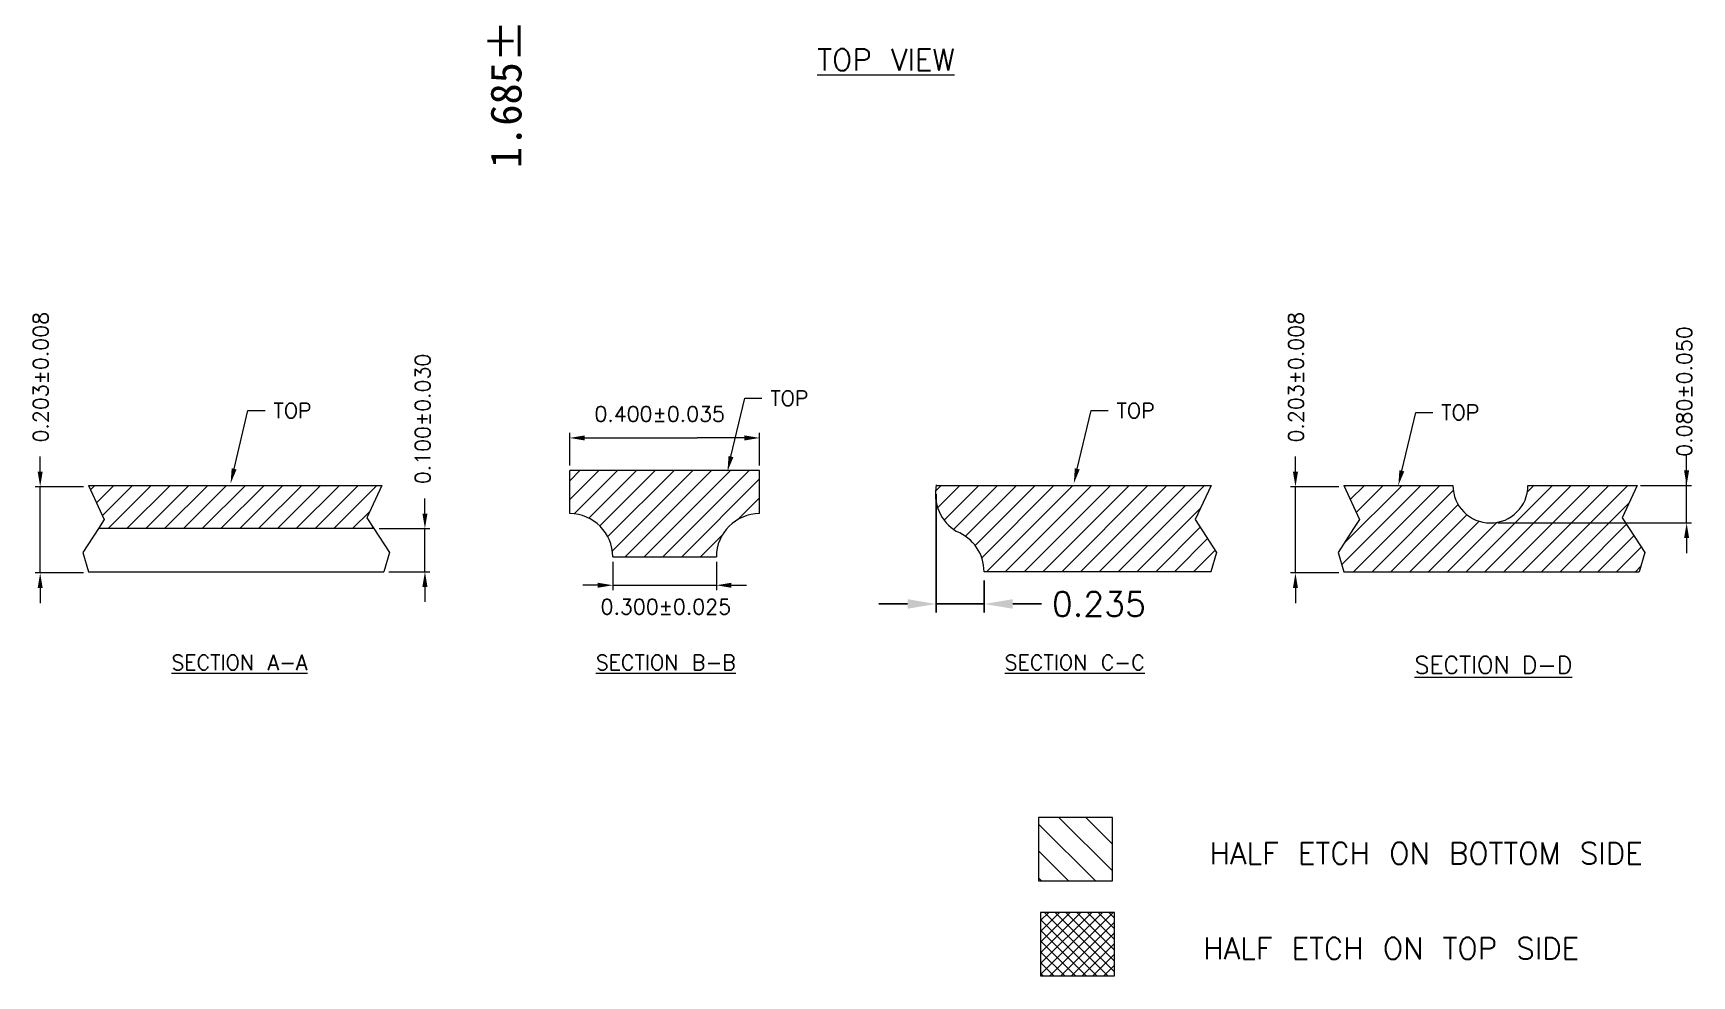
# Model space of a CAD drawing. Header units: millimetres. Extents: x -4.1 to 3.8, y -6.7 to 4.3.
# Drawn here: x -3.65 to 3.28, y -6.74 to -2.8 of the extents above; entities that cross this region are included whole.
import ezdxf
from ezdxf.enums import TextEntityAlignment as Align

# ---------------------------------------------------------------- set-up
doc = ezdxf.new("R2010")
doc.units = ezdxf.units.MM
doc.layers.get('Defpoints').update_dxf_attribs({"lineweight": 18})
doc.layers.add('1', color=7, linetype='Continuous', lineweight=18)
doc.layers.add('ETCH', color=4, linetype='Continuous', lineweight=15)
doc.layers.add('HALF ETCH ON TOP SIDE', color=6, linetype='Continuous')
doc.layers.add('标注', color=4, linetype='Continuous')
doc.styles.add('SIMPLEX', font='simplex.shx', dxfattribs={"bigfont": 'gbcbig.shx'})
doc.styles.get("Standard").update_dxf_attribs({"font": 'txt', "bigfont": 'gbcbig.shx'})
doc.styles.add('宋体', font='SimSun.ttf')
doc.dimstyles.get("Standard").update_dxf_attribs({"dimscale": 0.12, "dimtxt": 1, "dimasz": 1, "dimexe": 0.3, "dimexo": 0.3, "dimgap": 0.3, "dimtad": 0, "dimdec": 3, "dimzin": 0, "dimdsep": 46, "dimtxsty": 'SIMPLEX', "dimcen": 0.5, "dimdle": 2, "dimclrd": 256, "dimclre": 256, "dimclrt": 256, "dimadec": 0, "dimazin": 0, "dimtfac": 1, "dimtdec": 3, "dimtofl": 0, "dimtmove": 0, "dimatfit": 0, "dimfxl": 1, "dimtolj": 1, "dimtzin": 0, "dimarcsym": 0})
doc.dimstyles.new('tapp', dxfattribs={"dimtxt": 1.15, "dimasz": 1.75, "dimexe": 0.5, "dimexo": 0.5, "dimgap": 0.2, "dimtad": 0, "dimdec": 3, "dimzin": 0, "dimdsep": 46, "dimtxsty": 'SIMPLEX', "dimcen": 0, "dimdle": 3.5, "dimclrd": 256, "dimclre": 256, "dimclrt": 256, "dimazin": 0, "dimtfac": 0.6, "dimtdec": 3, "dimtofl": 0, "dimtmove": 0, "dimatfit": 3, "dimfxl": 1, "dimtolj": 1, "dimtzin": 0, "dimarcsym": 0})
pattern_1 = [(45, (-1883.80051, -730.403553), (-0.0392886205, 0.0392886205), [])]

# ---------------------------------------------------------------- blocks, each defined once
blk = doc.blocks.new('*D0')
at = {"layer": 'Defpoints', "color": 0, "transparency": 16777216}
for p in [(1883.9244, 725.7163), (1884.1242, 725.3557), (1884.1242, 725.221)]:
    blk.add_point(p, dxfattribs=at)
at = {"layer": '标注', "lineweight": -2, "transparency": 16777216}
for p, q in [((1883.9244, 725.6803), (1883.9244, 725.185)), ((1884.1242, 725.3197), (1884.1242, 725.185)), ((1883.8044, 725.221), (1883.6844, 725.221)), ((1883.9244, 725.221), (1884.1242, 725.221)), ((1884.2442, 725.221), (1884.3642, 725.221))]:
    blk.add_line(p, q, dxfattribs=at)
at = {"layer": '标注', "transparency": 16777216}
for points in [[(1883.8044, 725.201), (1883.8044, 725.241), (1883.9244, 725.221)], [(1884.2442, 725.241), (1884.2442, 725.201), (1884.1242, 725.221)]]:
    blk.add_solid(points, dxfattribs=at)
at = {"layer": '标注', "lineweight": 5, "transparency": 16777216, "insert": (1884.6042, 725.221), "char_height": 0.102, "attachment_point": 5, "style": 'SIMPLEX'}
blk.add_mtext('\\A1;0.235', dxfattribs=at)
blk = doc.blocks.new('*D24')
at = {"layer": 'Defpoints', "color": 0, "transparency": 16777216}
for p in [(1883.7022, 731.0056), (1882.0172, 729.8306), (1882.1272, 728.1656)]:
    blk.add_point(p, dxfattribs=at)
at = {"layer": '标注', "lineweight": -2, "transparency": 16777216}
for p, q in [((1882.0172, 729.8106), (1882.0172, 728.5656)), ((1882.0172, 728.5656), (1882.1272, 728.3656)), ((1882.1272, 728.3656), (1882.1272, 728.1656))]:
    blk.add_line(p, q, dxfattribs=at)
at = {"layer": '标注', "lineweight": 5, "transparency": 16777216, "insert": (1882.1272, 727.5731), "char_height": 0.13, "attachment_point": 5, "rotation": 90, "style": '宋体'}
blk.add_mtext('\\A1;1.685%%p0.030', dxfattribs=at)

msp = doc.modelspace()

# ---------------------------------------------------------------- hatches: boundary and pattern name
at = {"layer": 'ETCH', "lineweight": 5}
h = msp.add_hatch(dxfattribs=at)
h.set_pattern_fill('ANSI31', color=256, scale=0.0175)
h.set_pattern_definition(pattern_1)
h.paths.add_polyline_path([(-1.4079, -4.6249), (-1.4079, -4.8052, -0.414214), (-1.2276, -4.9855), (-0.7949, -4.9855, -0.414214), (-0.6146, -4.8052), (-0.6146, -4.6249)])
h = msp.add_hatch(dxfattribs=at)
h.set_pattern_fill('ANSI31', color=256, scale=0.0175)
h.set_pattern_definition(pattern_1)
h.paths.add_polyline_path([(-2.1928, -4.6874), (-3.4187, -4.6874), (-3.3528, -4.8299), (-3.3773, -4.8678), (-2.2256, -4.8678), (-2.2551, -4.8222)])
h = msp.add_hatch(dxfattribs=at)
h.set_pattern_fill('ANSI31', color=256, scale=0.0175)
h.set_pattern_definition(pattern_1)
h.paths.add_polyline_path([(1.272, -4.6873), (0.1235, -4.6873, 0.314439), (0.2091, -4.88, -0.308764), (0.3237, -5.0479), (1.2718, -5.0479), (1.2955, -4.9675), (1.2061, -4.8297)])
h = msp.add_hatch(dxfattribs=at)
h.set_pattern_fill('ANSI31', color=256, scale=0.0175)
h.paths.add_polyline_path([(1.803, -4.9677), (1.8267, -5.0481), (3.0608, -5.0481), (3.0845, -4.9677), (3.0197, -4.8678), (3.0044, -4.8442), (2.9901, -4.8222), (3.0524, -4.6874), (2.5963, -4.6874, -1), (2.2827, -4.6874), (1.8266, -4.6874), (1.8925, -4.8299), (1.8679, -4.8678)])
at = {"layer": 'HALF ETCH ON TOP SIDE', "lineweight": 5, "ltscale": 3}
h = msp.add_hatch(dxfattribs=at)
h.set_pattern_fill('ANSI37', color=6, scale=0.01, angle=270, style=0)
h.set_pattern_definition([(315, (-1881.946207, -730.379246), (0.0224506403, 0.0224506403), []), (45, (-1881.946207, -730.379246), (-0.0224506403, 0.0224506403), [])])
h.paths.add_polyline_path([(0.56, -6.472), (0.56, -6.7362), (0.8685, -6.7362), (0.8685, -6.472)])
at = {"layer": '标注', "lineweight": 5}
h = msp.add_hatch(dxfattribs=at)
h.set_pattern_fill('ANSI31', color=256, scale=0.025, angle=90)
h.set_pattern_definition([(135, (-1881.95479, -730.33969), (-0.0561266008, -0.0561266008), [])])
h.paths.add_polyline_path([(0.5514, -6.0748), (0.5514, -6.3391), (0.8599, -6.3391), (0.8599, -6.0748)])

# ---------------------------------------------------------------- linework, layer by layer
at = {"layer": '1'}
msp.add_arc((2.4395, -4.6874, 0.0257), 0.1568, 180, 0, dxfattribs=at)
at = {"layer": '标注', "lineweight": 5}
for p, q in [((-0.7339, -4.5667, 0.0358), (-0.6761, -4.3231, 0.0358)), ((-0.6761, -4.3231, 0.0358), (-0.6046, -4.3231, 0.0358)), ((-2.8102, -4.6182, 0.0358), (-2.7523, -4.3746, 0.0358)), ((-2.7523, -4.3746, 0.0358), (-2.6809, -4.3746, 0.0358)), ((0.7131, -4.6182, 0.0358), (0.7709, -4.3746, 0.0358)), ((0.7709, -4.3746, 0.0358), (0.8424, -4.3746, 0.0358)), ((2.0692, -4.6261, 0.0257), (2.1271, -4.3825, 0.0257)), ((2.1271, -4.3825, 0.0257), (2.1985, -4.3825, 0.0257)), ((-1.4079, -4.6039, 0.0358), (-1.4079, -4.4679, 0.0358)), ((-1.3449, -4.4889, 0.0358), (-0.8748, -4.4889, 0.0358)), ((-0.6776, -4.4889, 0.0358), (-0.8748, -4.4889, 0.0358)), ((-0.6146, -4.6039, 0.0358), (-0.6146, -4.4679, 0.0358)), ((-3.6205, -4.6298, 0.0358), (-3.6205, -4.5668, 0.0358)), ((1.6248, -4.6298, 0.0358), (1.6248, -4.5668, 0.0358)), ((3.2591, -4.6244, 0.0257), (3.2591, -4.5614, 0.0257)), ((-3.4393, -4.6928, 0.0358), (-3.6415, -4.6928, 0.0358)), ((-3.6205, -5.0531, 0.0358), (-3.6205, -4.6928, 0.0358)), ((1.8059, -4.6928, 0.0358), (1.6038, -4.6928, 0.0358)), ((1.6248, -5.0531, 0.0358), (1.6248, -4.6928, 0.0358)), ((3.0672, -4.6874, 0.0257), (3.2801, -4.6874, 0.0257)), ((3.2593, -4.8442, 0.0257), (3.2593, -4.6639, 0.0257)), ((-2.0127, -4.8048, 0.0358), (-2.0127, -4.7418, 0.0358)), ((2.4698, -4.8442, 0.0257), (3.2803, -4.8442, 0.0257)), ((-2.2046, -4.8678, 0.0358), (-1.9917, -4.8678, 0.0358)), ((-2.0127, -5.0481, 0.0358), (-2.0127, -4.8678, 0.0358)), ((3.2593, -4.9072, 0.0257), (3.2593, -4.9702, 0.0257)), ((-3.4393, -5.0531, 0.0358), (-3.6415, -5.0531, 0.0358)), ((-2.1633, -5.0481, 0.0358), (-1.9917, -5.0481, 0.0358)), ((-1.2276, -5.0065, 0.0358), (-1.2276, -5.1254, 0.0358)), ((-0.7949, -5.0065, 0.0358), (-0.7949, -5.1254, 0.0358)), ((1.8059, -5.0531, 0.0358), (1.6038, -5.0531, 0.0358)), ((-3.6205, -5.1161, 0.0358), (-3.6205, -5.1791, 0.0358)), ((-2.0127, -5.1111, 0.0358), (-2.0127, -5.1741, 0.0358)), ((-1.2906, -5.1044, 0.0358), (-1.3536, -5.1044, 0.0358)), ((-1.2276, -5.1044, 0.0358), (-0.7949, -5.1044, 0.0358)), ((-0.7319, -5.1044, 0.0358), (-0.6689, -5.1044, 0.0358)), ((1.6248, -5.1161, 0.0358), (1.6248, -5.1791, 0.0358))]:
    msp.add_line(p, q, dxfattribs=at)
at = {"layer": '标注', "color": 7, "lineweight": 5}
for p, q in [((-1.4079, -4.8052, 0.0257), (-1.4079, -4.6249, 0.0257)), ((-0.6146, -4.6249, 0.0257), (-1.4079, -4.6249, 0.0257)), ((-0.6146, -4.8052, 0.0257), (-0.6146, -4.6249, 0.0257)), ((-3.4187, -4.6874, 0.0257), (-2.1928, -4.6874, 0.0257)), ((-3.4187, -4.6874, 0.0257), (-3.3528, -4.8299, 0.0257)), ((-2.1928, -4.6874, 0.0257), (-2.2551, -4.8222, 0.0257)), ((0.1239, -4.6873, 0.0257), (1.272, -4.6873, 0.0257)), ((1.272, -4.6873, 0.0257), (1.2061, -4.8297, 0.0257)), ((1.8266, -4.6874, 0.0257), (2.2827, -4.6874, 0.0257)), ((1.8266, -4.6874, 0.0257), (1.8925, -4.8299, 0.0257)), ((2.5963, -4.6874, 0.0257), (3.0524, -4.6874, 0.0257)), ((3.0524, -4.6874, 0.0257), (2.9901, -4.8222, 0.0257)), ((-3.3528, -4.8299, 0.0257), (-3.3773, -4.8678, 0.0257)), ((-2.2551, -4.8222, 0.0257), (-2.2256, -4.8678, 0.0257)), ((1.2061, -4.8297, 0.0257), (1.2955, -4.9675, 0.0257)), ((1.8925, -4.8299, 0.0257), (1.8679, -4.8678, 0.0257)), ((2.9901, -4.8222, 0.0257), (3.0197, -4.8678, 0.0257)), ((-3.3773, -4.8678, 0.0257), (-3.4422, -4.9677, 0.0257)), ((-2.2256, -4.8678, 0.0257), (-3.3773, -4.8678, 0.0257)), ((-2.2256, -4.8678, 0.0257), (-2.1607, -4.9677, 0.0257)), ((1.8679, -4.8678, 0.0257), (1.803, -4.9677, 0.0257)), ((3.0197, -4.8678, 0.0257), (3.0845, -4.9677, 0.0257)), ((-3.4422, -4.9677, 0.0257), (-3.4185, -5.0481, 0.0257)), ((-2.1607, -4.9677, 0.0257), (-2.1844, -5.0481, 0.0257)), ((-1.2276, -4.9855, 0.0257), (-0.7949, -4.9855, 0.0257)), ((1.2955, -4.9675, 0.0257), (1.2718, -5.0479, 0.0257)), ((1.803, -4.9677, 0.0257), (1.8267, -5.0481, 0.0257)), ((3.0845, -4.9677, 0.0257), (3.0608, -5.0481, 0.0257)), ((-3.4185, -5.0481, 0.0257), (-2.1843, -5.0481, 0.0257)), ((1.272, -5.0479, 0.0257), (0.3237, -5.0479, 0.0257)), ((1.8267, -5.0481, 0.0257), (3.061, -5.0481, 0.0257)), ((0.5514, -6.0748), (0.5514, -6.3391)), ((0.8599, -6.0748), (0.5514, -6.0748)), ((0.8599, -6.3391), (0.8599, -6.0748)), ((0.5514, -6.3391), (0.8599, -6.3391)), ((0.56, -6.472), (0.56, -6.7362)), ((0.8685, -6.472), (0.56, -6.472)), ((0.8685, -6.7362), (0.8685, -6.472)), ((0.56, -6.7362), (0.8685, -6.7362))]:
    msp.add_line(p, q, dxfattribs=at)
for centre, radius, start, end in [((0.3043, -4.7223, 0.0257), 0.1842, 168.33, 238.85486), ((-1.4079, -4.9855, 0.0257), 0.1803, 0, 90), ((-0.6146, -4.9855, 0.0257), 0.1803, 90, 180), ((0.1434, -5.0479, 0.0257), 0.1803, 0, 68.6352)]:
    msp.add_arc(centre, radius, start, end, dxfattribs=at)
at = {"layer": '标注', "lineweight": 5}
for points in [[(-1.3449, -4.4784, 0.0358), (-1.3449, -4.4994, 0.0358), (-1.4079, -4.4889, 0.0358)], [(-0.6776, -4.4784, 0.0358), (-0.6776, -4.4994, 0.0358), (-0.6146, -4.4889, 0.0358)], [(-0.7237, -4.5691, 0.0358), (-0.7485, -4.628, 0.0358), (-0.7441, -4.5642, 0.0358)], [(-3.631, -4.6298, 0.0358), (-3.61, -4.6298, 0.0358), (-3.6205, -4.6928, 0.0358)], [(-2.8, -4.6206, 0.0358), (-2.8248, -4.6795, 0.0358), (-2.8204, -4.6157, 0.0358)], [(0.7233, -4.6206, 0.0358), (0.6985, -4.6795, 0.0358), (0.7028, -4.6157, 0.0358)], [(1.6143, -4.6298, 0.0358), (1.6353, -4.6298, 0.0358), (1.6248, -4.6928, 0.0358)], [(2.0794, -4.6286, 0.0257), (2.0547, -4.6874, 0.0257), (2.059, -4.6237, 0.0257)], [(3.2486, -4.6244, 0.0257), (3.2696, -4.6244, 0.0257), (3.2591, -4.6874, 0.0257)], [(-2.0232, -4.8048, 0.0358), (-2.0022, -4.8048, 0.0358), (-2.0127, -4.8678, 0.0358)], [(3.2488, -4.9072, 0.0257), (3.2698, -4.9072, 0.0257), (3.2593, -4.8442, 0.0257)], [(-3.631, -5.1161, 0.0358), (-3.61, -5.1161, 0.0358), (-3.6205, -5.0531, 0.0358)], [(-2.0232, -5.1111, 0.0358), (-2.0022, -5.1111, 0.0358), (-2.0127, -5.0481, 0.0358)], [(1.6143, -5.1161, 0.0358), (1.6353, -5.1161, 0.0358), (1.6248, -5.0531, 0.0358)], [(-1.2906, -5.0939, 0.0358), (-1.2906, -5.1149, 0.0358), (-1.2276, -5.1044, 0.0358)], [(-0.7319, -5.0939, 0.0358), (-0.7319, -5.1149, 0.0358), (-0.7949, -5.1044, 0.0358)]]:
    msp.add_solid(points, dxfattribs=at)

# ---------------------------------------------------------------- texts
for s, p in [('HALF ETCH ON BOTTOM SIDE', (3.0754, -6.2246)), ('HALF ETCH ON TOP SIDE', (2.8098, -6.6217))]:
    msp.add_text(s, height=0.09, dxfattribs=at).set_placement(p, align=Align.MIDDLE_RIGHT)
at = {"layer": '标注', "lineweight": 5, "attachment_point": 5}
for s, insert, char_height in [('{\\LTOP VIEW}', (-0.0864, -2.9088, 0.0683), 0.09), ('\\A1;TOP', (-0.4897, -4.3231, 0.0358), 0.063), ('\\A1;TOP', (-2.566, -4.3746, 0.0358), 0.063), ('\\A1;TOP', (0.9572, -4.3746, 0.0358), 0.063), ('\\A1;TOP', (2.3134, -4.3825, 0.0257), 0.063), ('\\A1;0.300%%P0.025', (-1.0062, -5.1944, 0.0358), 0.063), ('\\A1;{\\LSECTION A-A}', (-2.7875, -5.4271, 0.0358), 0.063), ('\\A1;{\\LSECTION B-B}', (-1.0062, -5.4271, 0.0358), 0.063), ('\\A1;{\\LSECTION C-C}', (0.7024, -5.4271, 0.0358), 0.063)]:
    msp.add_mtext(s, dxfattribs=dict(at, insert=insert, char_height=char_height))
at = {"layer": '标注', "lineweight": 5, "char_height": 0.063, "attachment_point": 5, "rotation": 90}
for s, insert in [('\\A1;0.203%%p0.008', (-3.6183, -4.2353, 0.0358)), ('\\A1;0.203%%p0.008', (1.627, -4.2353, 0.0358)), ('\\A1;0.080%%P0.050', (3.2496, -4.2949, 0.0257)), ('\\A1;0.100%%P0.030', (-2.0222, -4.4096, 0.0358))]:
    msp.add_mtext(s, dxfattribs=dict(at, insert=insert))
at = {"layer": '标注', "color": 1, "lineweight": 5, "insert": (-1.0319, -4.3888, 0.0358), "char_height": 0.063, "attachment_point": 5}
msp.add_mtext('\\A1;0.400±0.035', dxfattribs=at)
at = {"layer": '标注', "lineweight": 5, "insert": (2.452, -5.4372, -0.0052), "char_height": 0.072576, "attachment_point": 5, "style": 'SIMPLEX'}
msp.add_mtext('{\\LSECTION D-D}', dxfattribs=at)

# ---------------------------------------------------------------- dimensions: what is measured, and where the dimension line sits
at = {"layer": '标注', "lineweight": 5}
dim = msp.add_ordinate_dim(feature_location=(-1.7833, -0.573), offset=(0.11, -1.665), dtype=1, origin=(-0.0983, 0.602), dimstyle='tapp', override={"dimtxt": 0.13, "dimasz": 0.1, "dimexo": 0.02, "dimgap": 0.05, "dimtxsty": '宋体', "dimtol": 1, "dimlim": 0, "dimtp": 0.03, "dimtm": 0.03, "dimtfac": 1}, dxfattribs=at)
dim.commit()
dim.dimension.update_dxf_attribs({"geometry": '*D24', "text_midpoint": (-1.6733, -2.8305), "insert": (-1883.8005, -730.4036)})
dim = msp.add_linear_dim(base=(0.3237, -5.1825, 0.0107), p1=(0.1239, -4.6873, 0.0257), p2=(0.3237, -5.0479, 0.0257), text='0.235', dimstyle='Standard', override={"dimtxt": 0.85, "dimtxsty": 'SIMPLEX', "dimtofl": 1, "dimarcsym": 2}, dxfattribs=at)
dim.commit()
dim.dimension.update_dxf_attribs({"geometry": '*D0', "text_midpoint": (0.8037, -5.1825, 0.0107), "insert": (-1883.8005, -730.4036, 0.0107)})

doc.saveas('drawing.dxf')
